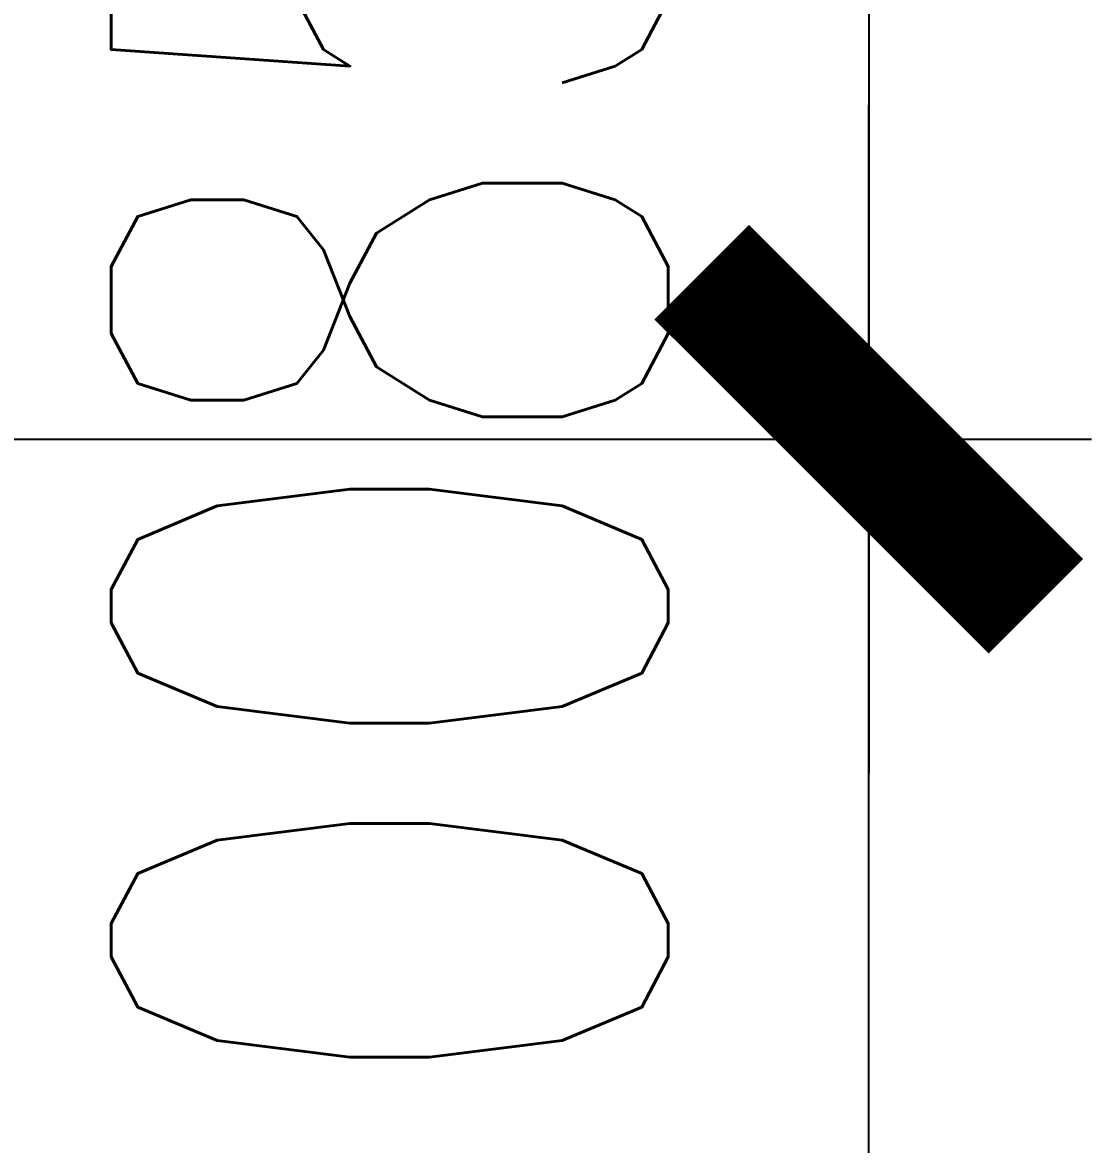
# Model space of a CAD drawing. Extents: x 220580 to 2027826, y -309201 to 71987.
# Drawn here: x 324406 to 325366, y -163863 to -162855 of the extents above; entities that cross this region are included whole.
import ezdxf

# ---------------------------------------------------------------- set-up
doc = ezdxf.new("R2010")
doc.units = 0
doc.layers.add('DIM', color=173, linetype='Continuous')
doc.styles.add('DHTEXT-1', font='ROMANS.shx', dxfattribs={"width": 0.7, "bigfont": 'CHINESE.shx'})
doc.dimstyles.new('ZN200', dxfattribs={"dimscale": 200, "dimtxt": 2.5, "dimasz": 1.5, "dimexe": 1, "dimexo": 2, "dimgap": 0.9, "dimtad": 1, "dimdec": 0, "dimdsep": 46, "dimtxsty": 'DHTEXT-1', "dimblk": 'ARCHTICK', "dimcen": 2.5, "dimclrd": 173, "dimclre": 173, "dimclrt": 7, "dimazin": 2, "dimtfac": 1, "dimtdec": 0, "dimtix": 1, "dimtmove": 2, "dimatfit": 3, "dimfxl": 0, "dimtolj": 1, "dimtzin": 0, "dimarcsym": 0})

# ---------------------------------------------------------------- blocks, each defined once
blk = doc.blocks.new('_ArchTick')
at = {"color": 0, "linetype": 'ByBlock', "const_width": 0.4}
blk.add_lwpolyline([(-0.5, -0.5), (0.5, 0.5)], dxfattribs=at)
blk = doc.blocks.new('*D555')
at = {"layer": 'Defpoints', "color": 0, "ltscale": 2, "transparency": 16777216}
for p in [(323792.1, -163229.4), (325165.6, -163229.4), (323609.2, -164429.4)]:
    blk.add_point(p, dxfattribs=at)
at = {"layer": 'DIM', "color": 173, "linetype": 'ByBlock', "lineweight": -2, "ltscale": 2, "transparency": 16777216}
for p, q in [((325165.6, -163229.4), (325165.6, -162929.4)), ((324192.1, -163229.4), (325365.6, -163229.4)), ((325165.6, -164429.4), (325165.6, -163229.4)), ((324009.2, -164429.4), (325365.6, -164429.4)), ((325165.6, -164429.4), (325165.6, -164729.4))]:
    blk.add_line(p, q, dxfattribs=at)
at = {"layer": 'DIM', "color": 173, "lineweight": -2, "ltscale": 2, "transparency": 16777216, "xscale": 300, "yscale": 300, "zscale": 300}
for p, rotation in [((325165.6, -163229.4), 270), ((325165.6, -164429.4), 90)]:
    blk.add_blockref('_ArchTick', p, dxfattribs=dict(at, rotation=rotation))
at = {"layer": 'DIM', "color": 7, "ltscale": 2, "transparency": 16777216, "insert": (324735.6, -163829.4), "char_height": 500, "attachment_point": 5, "rotation": 90, "style": 'DHTEXT-1'}
blk.add_mtext('\\A1;1200', dxfattribs=at)
blk = doc.blocks.new('*D1209')
at = {"layer": 'Defpoints', "color": 0, "ltscale": 2, "transparency": 16777216}
for p in [(323609.2, -162379.4), (323792.1, -163229.4), (325165.6, -163229.4)]:
    blk.add_point(p, dxfattribs=at)
at = {"layer": 'DIM', "color": 173, "linetype": 'ByBlock', "lineweight": -2, "ltscale": 2, "transparency": 16777216}
for p, q in [((325165.6, -162379.4), (325165.6, -162079.4)), ((324009.2, -162379.4), (325365.6, -162379.4)), ((325165.6, -162379.4), (325165.6, -163229.4)), ((324192.1, -163229.4), (325365.6, -163229.4)), ((325165.6, -163229.4), (325165.6, -163529.4))]:
    blk.add_line(p, q, dxfattribs=at)
at = {"layer": 'DIM', "color": 173, "lineweight": -2, "ltscale": 2, "transparency": 16777216, "xscale": 300, "yscale": 300, "zscale": 300}
for p, rotation in [((325165.6, -162379.4), 270), ((325165.6, -163229.4), 90)]:
    blk.add_blockref('_ArchTick', p, dxfattribs=dict(at, rotation=rotation))
at = {"layer": 'DIM', "color": 7, "ltscale": 2, "transparency": 16777216, "insert": (324735.6, -162804.4), "char_height": 500, "attachment_point": 5, "rotation": 90, "style": 'DHTEXT-1'}
blk.add_mtext('\\A1;850', dxfattribs=at)

msp = doc.modelspace()

# ---------------------------------------------------------------- dimensions: what is measured, and where the dimension line sits
at = {"layer": 'DIM', "ltscale": 2}
for p1, picture, middle in [((323609.2, -162379.4), '*D1209', (324735.6, -162804.4)), ((323609.2, -164429.4), '*D555', (324735.6, -163829.4))]:
    dim = msp.add_linear_dim(base=(325165.6, -163229.4), p1=p1, p2=(323792.1, -163229.4), angle=90, dimstyle='ZN200', dxfattribs=at)
    dim.commit()
    dim.dimension.update_dxf_attribs({"geometry": picture, "text_midpoint": middle})

doc.saveas('drawing.dxf')
